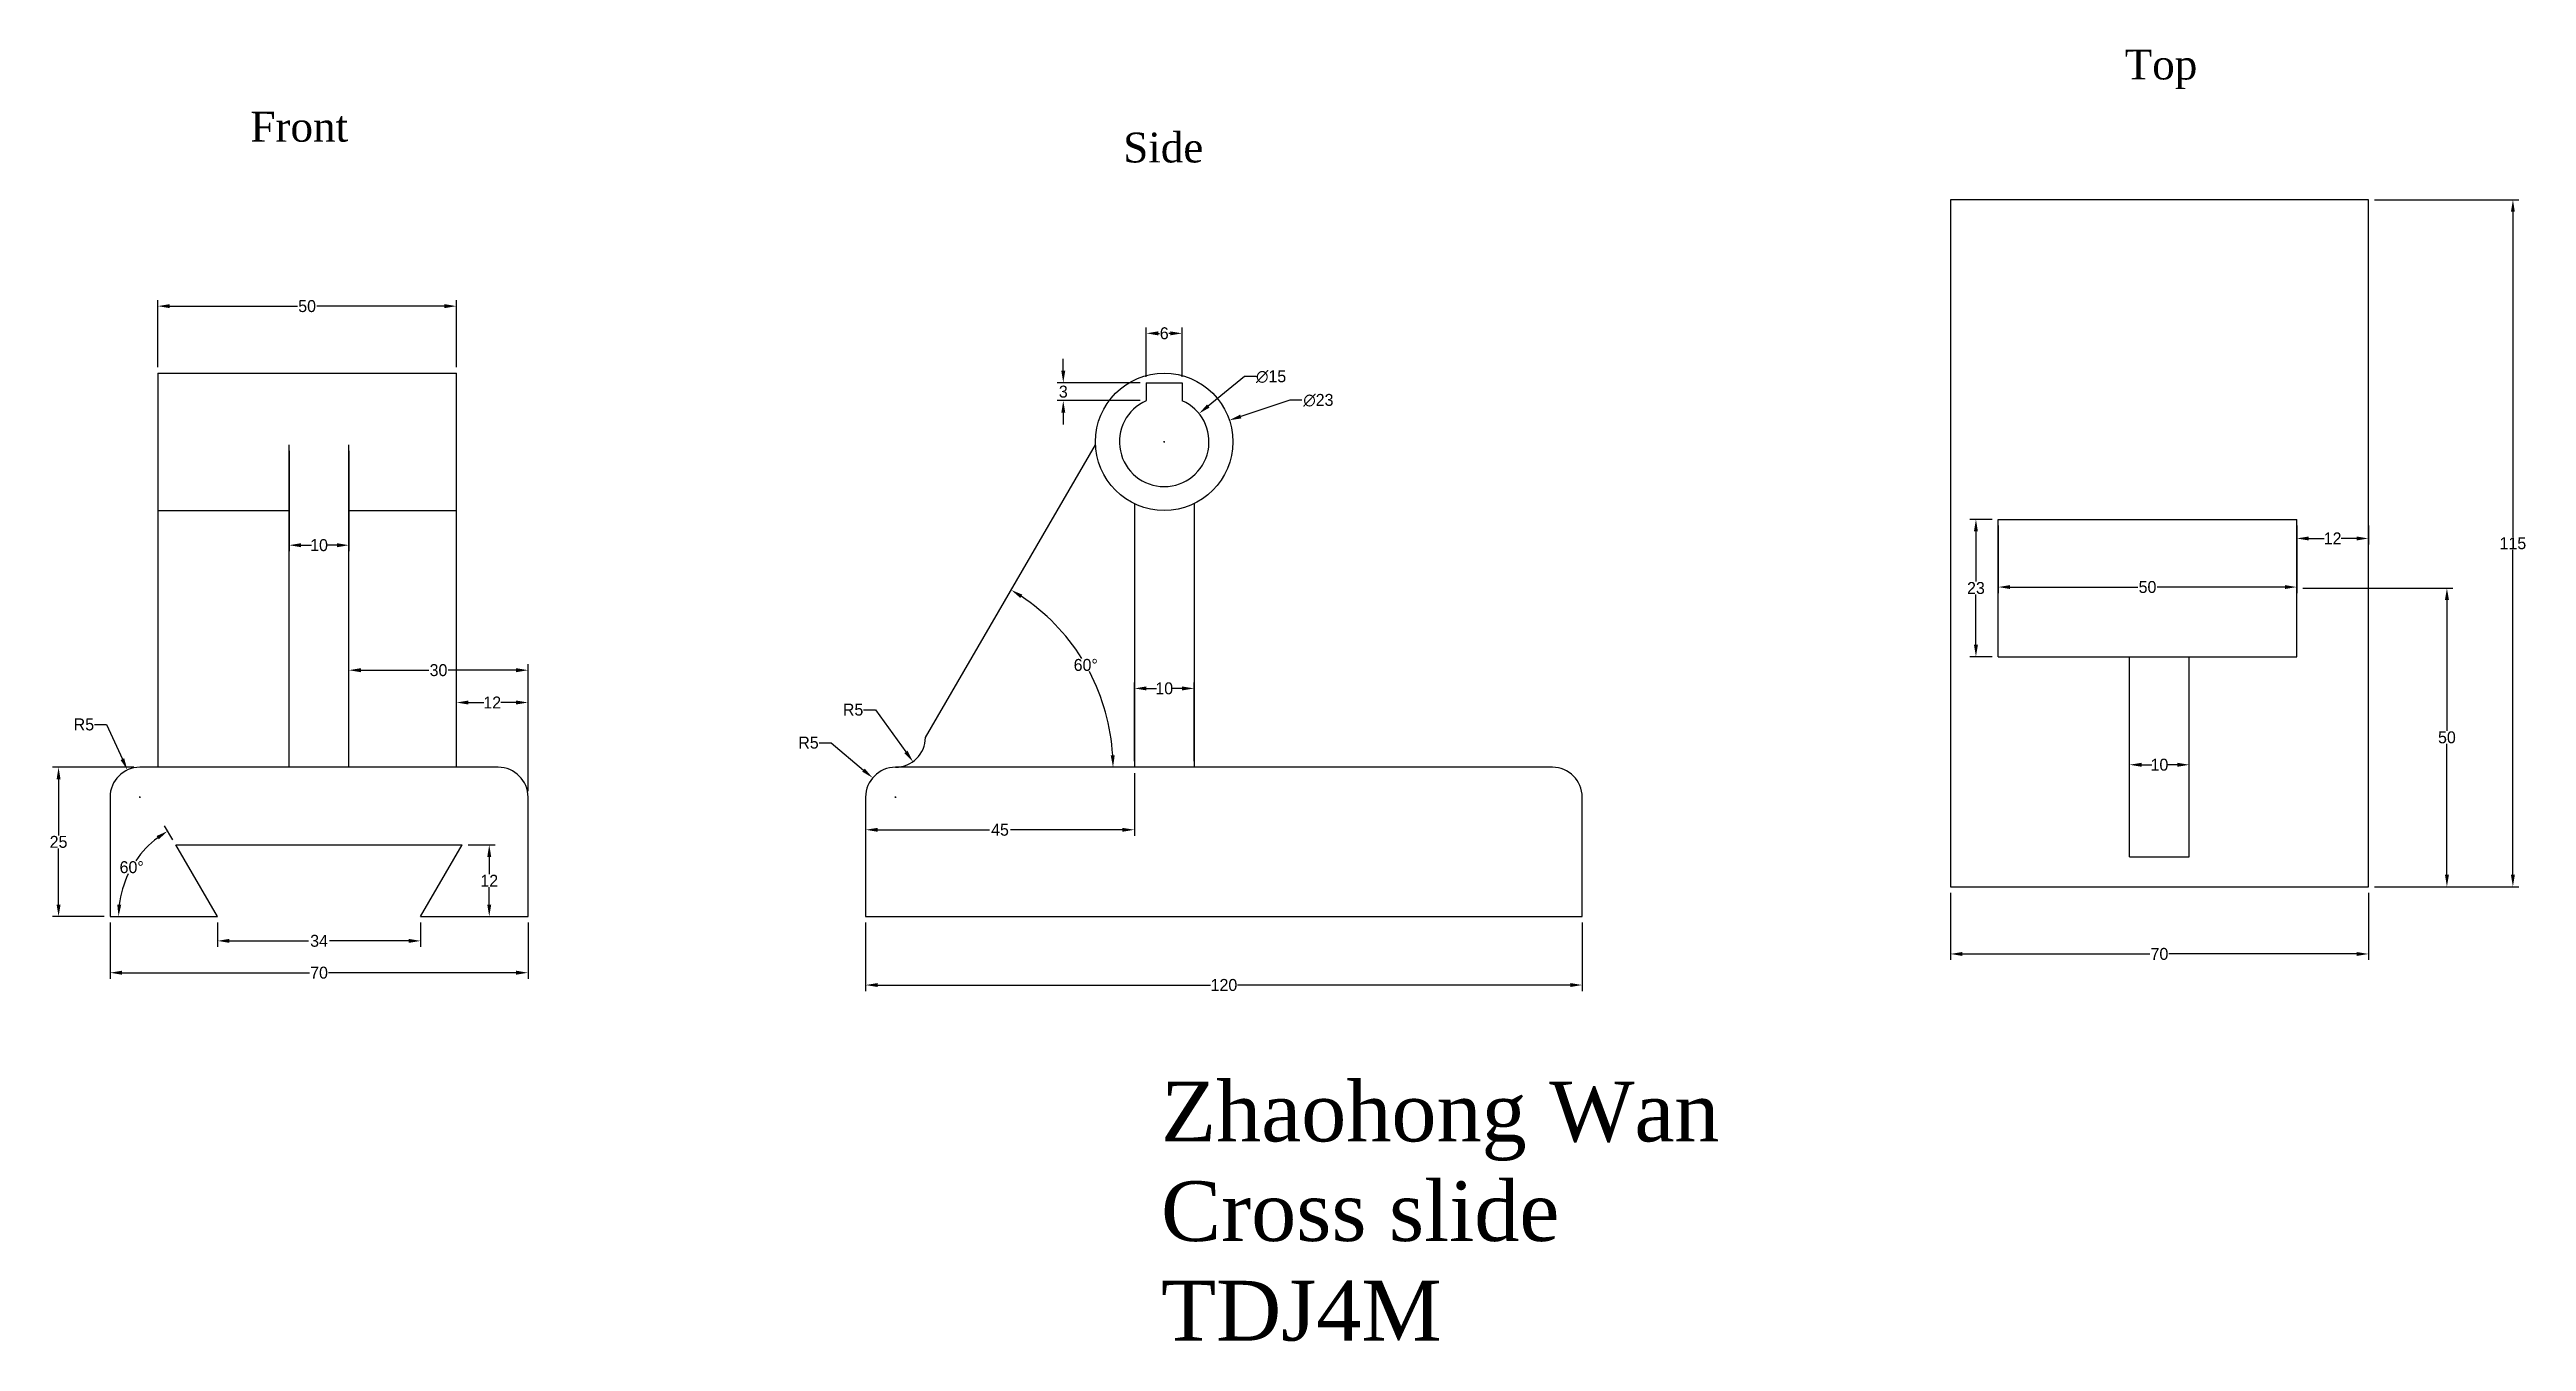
# Model space of a CAD drawing. Header units: inches. Extents: x 1 to 415, y -58 to 158.
import ezdxf

# ---------------------------------------------------------------- set-up
doc = ezdxf.new("R2010")
doc.units = ezdxf.units.IN
doc.header["$MEASUREMENT"] = 0
doc.dimstyles.get("Standard").update_dxf_attribs({"dimtxt": 2, "dimasz": 2, "dimexe": 1, "dimexo": 1, "dimgap": 0.1, "dimtad": 0, "dimtih": 1, "dimtoh": 1, "dimdec": 0, "dimzin": 0, "dimdsep": 46, "dimtxsty": 'Standard', "dimcen": 0.09, "dimadec": 0, "dimazin": 0, "dimtfac": 1, "dimtdec": 0, "dimtofl": 0, "dimtmove": 0, "dimatfit": 3, "dimfxl": 1, "dimtolj": 1, "dimtzin": 0, "dimarcsym": 0})

# ---------------------------------------------------------------- blocks, each defined once
blk = doc.blocks.new('*D4')
at = {"color": 0, "lineweight": -2}
for p, q in [((18.64, 105.18), (18.64, 116.38)), ((68.64, 105.18), (68.64, 116.38)), ((20.64, 115.38), (42.04, 115.38)), ((66.64, 115.38), (45.24, 115.38))]:
    blk.add_line(p, q, dxfattribs=at)
at = {"color": 0}
for points in [[(20.64, 115.72), (20.64, 115.05), (18.64, 115.38)], [(66.64, 115.72), (66.64, 115.05), (68.64, 115.38)]]:
    blk.add_solid(points, dxfattribs=at)
at = {"layer": 'Defpoints', "color": 0}
for p in [(68.64, 115.38), (18.64, 104.18), (68.64, 104.18)]:
    blk.add_point(p, dxfattribs=at)
at = {"color": 0, "insert": (43.64, 115.38), "char_height": 2, "attachment_point": 5}
blk.add_mtext('\\A1;50', dxfattribs=at)
blk = doc.blocks.new('*D5')
at = {"color": 0, "lineweight": -2}
for p, q in [((14.64, 38.18), (1.02, 38.18)), ((2.02, 36.18), (2.02, 26.78)), ((2.02, 15.18), (2.02, 24.58)), ((9.64, 13.18), (1.02, 13.18))]:
    blk.add_line(p, q, dxfattribs=at)
at = {"color": 0}
for points in [[(1.69, 36.18), (2.35, 36.18), (2.02, 38.18)], [(1.69, 15.18), (2.35, 15.18), (2.02, 13.18)]]:
    blk.add_solid(points, dxfattribs=at)
at = {"layer": 'Defpoints', "color": 0}
for p in [(15.64, 38.18), (2.02, 13.18), (10.64, 13.18)]:
    blk.add_point(p, dxfattribs=at)
at = {"color": 0, "insert": (2.02, 25.68), "char_height": 2, "attachment_point": 5}
blk.add_mtext('\\A1;25', dxfattribs=at)
blk = doc.blocks.new('*D6')
at = {"color": 0, "lineweight": -2}
blk.add_line((21.13, 26.05), (19.77, 28.37), dxfattribs=at)
for start, end in [(127.2009, 145.6557), (154.4372, 173.0857)]:
    blk.add_arc((28.64, 13.18), 16.58, start, end, dxfattribs=at)
at = {"color": 0}
for points in [[(18.43, 26.67), (18.8, 26.11), (20.28, 27.5)], [(12.51, 15.16), (11.85, 15.2), (12.06, 13.18)]]:
    blk.add_solid(points, dxfattribs=at)
at = {"layer": 'Defpoints', "color": 0}
for p in [(21.63, 25.18), (15.9, 23.8), (10.64, 13.18), (28.64, 13.18), (28.64, 13.18)]:
    blk.add_point(p, dxfattribs=at)
at = {"color": 0, "insert": (14.26, 21.44), "char_height": 2, "attachment_point": 5}
blk.add_mtext('\\A1;60°', dxfattribs=at)
blk = doc.blocks.new('*D7')
at = {"color": 0, "lineweight": -2}
for p, q in [((28.64, 12.18), (28.64, 8.11)), ((30.64, 9.11), (43.87, 9.11)), ((60.64, 9.11), (47.41, 9.11)), ((62.64, 12.18), (62.64, 8.11))]:
    blk.add_line(p, q, dxfattribs=at)
at = {"color": 0}
for points in [[(30.64, 9.45), (30.64, 8.78), (28.64, 9.11)], [(60.64, 9.45), (60.64, 8.78), (62.64, 9.11)]]:
    blk.add_solid(points, dxfattribs=at)
at = {"layer": 'Defpoints', "color": 0}
for p in [(28.64, 13.18), (62.64, 13.18), (62.64, 9.11)]:
    blk.add_point(p, dxfattribs=at)
at = {"color": 0, "insert": (45.64, 9.11), "char_height": 2, "attachment_point": 5}
blk.add_mtext('\\A1;34', dxfattribs=at)
blk = doc.blocks.new('*D8')
at = {"color": 0, "lineweight": -2}
for p, q in [((10.64, 12.18), (10.64, 2.78)), ((80.64, 12.18), (80.64, 2.78)), ((12.64, 3.78), (44.04, 3.78)), ((78.64, 3.78), (47.24, 3.78))]:
    blk.add_line(p, q, dxfattribs=at)
at = {"color": 0}
for points in [[(12.64, 4.12), (12.64, 3.45), (10.64, 3.78)], [(78.64, 4.12), (78.64, 3.45), (80.64, 3.78)]]:
    blk.add_solid(points, dxfattribs=at)
at = {"layer": 'Defpoints', "color": 0}
for p in [(10.64, 13.18), (80.64, 13.18), (80.64, 3.78)]:
    blk.add_point(p, dxfattribs=at)
at = {"color": 0, "insert": (45.64, 3.78), "char_height": 2, "attachment_point": 5}
blk.add_mtext('\\A1;70', dxfattribs=at)
blk = doc.blocks.new('*D9')
at = {"color": 0, "lineweight": -2}
for p, q in [((70.63, 25.18), (75.14, 25.18)), ((74.14, 23.18), (74.14, 20.28)), ((74.14, 15.18), (74.14, 18.08)), ((70.63, 13.18), (75.14, 13.18))]:
    blk.add_line(p, q, dxfattribs=at)
at = {"color": 0}
for points in [[(73.81, 23.18), (74.47, 23.18), (74.14, 25.18)], [(73.81, 15.18), (74.47, 15.18), (74.14, 13.18)]]:
    blk.add_solid(points, dxfattribs=at)
at = {"layer": 'Defpoints', "color": 0}
for p in [(69.63, 25.18), (69.63, 13.18), (74.14, 13.18)]:
    blk.add_point(p, dxfattribs=at)
at = {"color": 0, "insert": (74.14, 19.18), "char_height": 2, "attachment_point": 5}
blk.add_mtext('\\A1;12', dxfattribs=at)
blk = doc.blocks.new('*D10')
at = {"color": 0, "lineweight": -2}
for p, q in [((40.64, 91.18), (40.64, 74.36)), ((50.64, 91.18), (50.64, 74.36)), ((42.64, 75.36), (44.37, 75.36)), ((48.64, 75.36), (46.91, 75.36))]:
    blk.add_line(p, q, dxfattribs=at)
at = {"color": 0}
for points in [[(42.64, 75.69), (42.64, 75.02), (40.64, 75.36)], [(48.64, 75.69), (48.64, 75.02), (50.64, 75.36)]]:
    blk.add_solid(points, dxfattribs=at)
at = {"layer": 'Defpoints', "color": 0}
for p in [(40.64, 92.18), (50.64, 92.18), (50.64, 75.36)]:
    blk.add_point(p, dxfattribs=at)
at = {"color": 0, "insert": (45.64, 75.36), "char_height": 2, "attachment_point": 5}
blk.add_mtext('\\A1;10', dxfattribs=at)
blk = doc.blocks.new('*D11')
at = {"color": 0, "lineweight": -2}
for p, q in [((68.64, 39.18), (68.64, 50.02)), ((80.64, 34.18), (80.64, 50.02)), ((70.64, 49.02), (73.21, 49.02)), ((78.64, 49.02), (76.07, 49.02))]:
    blk.add_line(p, q, dxfattribs=at)
at = {"color": 0}
for points in [[(70.64, 49.35), (70.64, 48.69), (68.64, 49.02)], [(78.64, 49.35), (78.64, 48.69), (80.64, 49.02)]]:
    blk.add_solid(points, dxfattribs=at)
at = {"layer": 'Defpoints', "color": 0}
for p in [(80.64, 49.02), (68.64, 38.18), (80.64, 33.18)]:
    blk.add_point(p, dxfattribs=at)
at = {"color": 0, "insert": (74.64, 49.02), "char_height": 2, "attachment_point": 5}
blk.add_mtext('\\A1;12', dxfattribs=at)
blk = doc.blocks.new('*D12')
at = {"color": 0, "lineweight": -2}
for p, q in [((200.63, 103.58), (194.55, 98.66)), ((202.63, 103.58), (200.63, 103.58)), ((187.08, 92.68), (187.26, 92.68)), ((187.17, 92.59), (187.17, 92.77))]:
    blk.add_line(p, q, dxfattribs=at)
at = {"color": 0}
blk.add_solid([(194.34, 98.92), (194.76, 98.4), (193, 97.4)], dxfattribs=at)
at = {"layer": 'Defpoints', "color": 0}
for p in [(193, 97.4), (181.34, 87.96)]:
    blk.add_point(p, dxfattribs=at)
at = {"color": 0, "insert": (205.07, 103.58), "char_height": 2, "attachment_point": 5}
blk.add_mtext('\\A1;∅15', dxfattribs=at)
blk = doc.blocks.new('*D13')
at = {"color": 0, "lineweight": -2}
for p, q in [((208.23, 99.62), (199.99, 96.91)), ((210.23, 99.62), (208.23, 99.62)), ((187.08, 92.68), (187.26, 92.68)), ((187.17, 92.59), (187.17, 92.77))]:
    blk.add_line(p, q, dxfattribs=at)
at = {"color": 0}
blk.add_solid([(199.89, 97.22), (200.1, 96.59), (198.09, 96.28)], dxfattribs=at)
at = {"layer": 'Defpoints', "color": 0}
for p in [(198.09, 96.28), (176.25, 89.09)]:
    blk.add_point(p, dxfattribs=at)
at = {"color": 0, "insert": (212.99, 99.62), "char_height": 2, "attachment_point": 5}
blk.add_mtext('\\A1;∅23', dxfattribs=at)
blk = doc.blocks.new('*D14')
at = {"color": 0, "lineweight": -2}
for p, q in [((184.17, 103.56), (184.17, 111.83)), ((186.17, 110.83), (186.4, 110.83)), ((188.17, 110.83), (187.94, 110.83)), ((190.17, 103.56), (190.17, 111.83))]:
    blk.add_line(p, q, dxfattribs=at)
at = {"color": 0}
for points in [[(186.17, 111.16), (186.17, 110.49), (184.17, 110.83)], [(188.17, 111.16), (188.17, 110.49), (190.17, 110.83)]]:
    blk.add_solid(points, dxfattribs=at)
at = {"layer": 'Defpoints', "color": 0}
for p in [(190.17, 110.83), (184.17, 102.56), (190.17, 102.56)]:
    blk.add_point(p, dxfattribs=at)
at = {"color": 0, "insert": (187.17, 110.83), "char_height": 2, "attachment_point": 5}
blk.add_mtext('\\A1;6', dxfattribs=at)
blk = doc.blocks.new('*D15')
at = {"color": 0, "lineweight": -2}
for p, q in [((170.27, 104.56), (170.27, 106.56)), ((183.17, 102.56), (169.27, 102.56)), ((183.17, 99.56), (169.27, 99.56)), ((170.27, 97.56), (170.27, 95.56))]:
    blk.add_line(p, q, dxfattribs=at)
at = {"color": 0}
for points in [[(169.94, 104.56), (170.6, 104.56), (170.27, 102.56)], [(169.94, 97.56), (170.6, 97.56), (170.27, 99.56)]]:
    blk.add_solid(points, dxfattribs=at)
at = {"layer": 'Defpoints', "color": 0}
for p in [(170.27, 99.56), (184.17, 102.56), (184.17, 99.56)]:
    blk.add_point(p, dxfattribs=at)
at = {"color": 0, "insert": (170.27, 101.06), "char_height": 2, "attachment_point": 5}
blk.add_mtext('\\A1;3', dxfattribs=at)
blk = doc.blocks.new('*D16')
at = {"color": 0, "lineweight": -2}
for start, end in [(32.0393, 56.4608), (3.337, 27.8036)]:
    blk.add_arc((144.26, 38.18), 34.34, start, end, dxfattribs=at)
at = {"color": 0}
for points in [[(163.06, 66.53), (163.41, 67.09), (161.54, 67.86)], [(178.88, 40.19), (178.21, 40.17), (178.6, 38.18)]]:
    blk.add_solid(points, dxfattribs=at)
at = {"layer": 'Defpoints', "color": 0}
for p in [(175.68, 92.17), (176.55, 49.89), (147.17, 43.18), (142.17, 38.18), (252.17, 38.18)]:
    blk.add_point(p, dxfattribs=at)
at = {"color": 0, "insert": (174.03, 55.3), "char_height": 2, "attachment_point": 5}
blk.add_mtext('\\A1;60°', dxfattribs=at)
blk = doc.blocks.new('*D17')
at = {"color": 0, "lineweight": -2}
for p, q in [((50.64, 39.18), (50.64, 55.43)), ((52.64, 54.43), (64.04, 54.43)), ((78.64, 54.43), (67.24, 54.43)), ((80.64, 34.18), (80.64, 55.43))]:
    blk.add_line(p, q, dxfattribs=at)
at = {"color": 0}
for points in [[(52.64, 54.77), (52.64, 54.1), (50.64, 54.43)], [(78.64, 54.77), (78.64, 54.1), (80.64, 54.43)]]:
    blk.add_solid(points, dxfattribs=at)
at = {"layer": 'Defpoints', "color": 0}
for p in [(80.64, 54.43), (50.64, 38.18), (80.64, 33.18)]:
    blk.add_point(p, dxfattribs=at)
at = {"color": 0, "insert": (65.64, 54.43), "char_height": 2, "attachment_point": 5}
blk.add_mtext('\\A1;30', dxfattribs=at)
blk = doc.blocks.new('*D18')
at = {"color": 0, "lineweight": -2}
for p, q in [((129.37, 42.29), (131.37, 42.29)), ((131.37, 42.29), (136.82, 37.69)), ((142.08, 33.18), (142.26, 33.18)), ((142.17, 33.09), (142.17, 33.27))]:
    blk.add_line(p, q, dxfattribs=at)
at = {"color": 0}
blk.add_solid([(137.03, 37.95), (136.6, 37.44), (138.35, 36.41)], dxfattribs=at)
at = {"layer": 'Defpoints', "color": 0}
for p in [(138.35, 36.41), (142.17, 33.18)]:
    blk.add_point(p, dxfattribs=at)
at = {"color": 0, "insert": (127.6, 42.29), "char_height": 2, "attachment_point": 5}
blk.add_mtext('\\A1;R5', dxfattribs=at)
blk = doc.blocks.new('*D19')
at = {"color": 0, "lineweight": -2}
for p, q in [((136.83, 47.82), (138.83, 47.82)), ((138.83, 47.82), (143.92, 40.75))]:
    blk.add_line(p, q, dxfattribs=at)
at = {"color": 0}
blk.add_solid([(144.19, 40.94), (143.65, 40.55), (145.09, 39.12)], dxfattribs=at)
at = {"layer": 'Defpoints', "color": 0}
for p in [(142.17, 43.18), (145.09, 39.12)]:
    blk.add_point(p, dxfattribs=at)
at = {"color": 0, "insert": (135.07, 47.82), "char_height": 2, "attachment_point": 5}
blk.add_mtext('\\A1;R5', dxfattribs=at)
blk = doc.blocks.new('*D20')
at = {"color": 0, "lineweight": -2}
for p, q in [((8.02, 45.34), (10.02, 45.34)), ((10.02, 45.34), (12.71, 39.54)), ((15.55, 33.18), (15.73, 33.18)), ((15.64, 33.09), (15.64, 33.27))]:
    blk.add_line(p, q, dxfattribs=at)
at = {"color": 0}
blk.add_solid([(13.01, 39.68), (12.4, 39.4), (13.54, 37.72)], dxfattribs=at)
at = {"layer": 'Defpoints', "color": 0}
for p in [(13.54, 37.72), (15.64, 33.18)]:
    blk.add_point(p, dxfattribs=at)
at = {"color": 0, "insert": (6.26, 45.34), "char_height": 2, "attachment_point": 5}
blk.add_mtext('\\A1;R5', dxfattribs=at)
blk = doc.blocks.new('*D21')
at = {"color": 0, "lineweight": -2}
for p, q in [((137.17, 12.18), (137.17, 0.72)), ((257.17, 12.18), (257.17, 0.72)), ((139.17, 1.72), (194.9, 1.72)), ((255.17, 1.72), (199.44, 1.72))]:
    blk.add_line(p, q, dxfattribs=at)
at = {"color": 0}
for points in [[(139.17, 2.05), (139.17, 1.39), (137.17, 1.72)], [(255.17, 2.05), (255.17, 1.39), (257.17, 1.72)]]:
    blk.add_solid(points, dxfattribs=at)
at = {"layer": 'Defpoints', "color": 0}
for p in [(137.17, 13.18), (257.17, 13.18), (257.17, 1.72)]:
    blk.add_point(p, dxfattribs=at)
at = {"color": 0, "insert": (197.17, 1.72), "char_height": 2, "attachment_point": 5}
blk.add_mtext('\\A1;120', dxfattribs=at)
blk = doc.blocks.new('*D22')
at = {"color": 0, "lineweight": -2}
for p, q in [((182.17, 39.18), (182.17, 52.38)), ((184.17, 51.38), (185.9, 51.38)), ((190.17, 51.38), (188.44, 51.38)), ((192.17, 39.18), (192.17, 52.38))]:
    blk.add_line(p, q, dxfattribs=at)
at = {"color": 0}
for points in [[(184.17, 51.71), (184.17, 51.05), (182.17, 51.38)], [(190.17, 51.71), (190.17, 51.05), (192.17, 51.38)]]:
    blk.add_solid(points, dxfattribs=at)
at = {"layer": 'Defpoints', "color": 0}
for p in [(192.17, 51.38), (182.17, 38.18), (192.17, 38.18)]:
    blk.add_point(p, dxfattribs=at)
at = {"color": 0, "insert": (187.17, 51.38), "char_height": 2, "attachment_point": 5}
blk.add_mtext('\\A1;10', dxfattribs=at)
blk = doc.blocks.new('*D23')
at = {"color": 0, "lineweight": -2}
for p, q in [((182.17, 37.18), (182.17, 26.71)), ((137.17, 32.18), (137.17, 26.71)), ((139.17, 27.71), (157.9, 27.71)), ((180.17, 27.71), (161.44, 27.71))]:
    blk.add_line(p, q, dxfattribs=at)
at = {"color": 0}
for points in [[(139.17, 28.04), (139.17, 27.38), (137.17, 27.71)], [(180.17, 28.04), (180.17, 27.38), (182.17, 27.71)]]:
    blk.add_solid(points, dxfattribs=at)
at = {"layer": 'Defpoints', "color": 0}
for p in [(182.17, 38.18), (137.17, 33.18), (137.17, 27.71)]:
    blk.add_point(p, dxfattribs=at)
at = {"color": 0, "insert": (159.67, 27.71), "char_height": 2, "attachment_point": 5}
blk.add_mtext('\\A1;45', dxfattribs=at)
blk = doc.blocks.new('*D24')
at = {"color": 0, "lineweight": -2}
for p, q in [((377.83, 68.18), (402.97, 68.18)), ((401.97, 66.18), (401.97, 44.28)), ((401.97, 20.18), (401.97, 42.08)), ((389.83, 18.18), (402.97, 18.18))]:
    blk.add_line(p, q, dxfattribs=at)
at = {"color": 0}
for points in [[(401.64, 66.18), (402.31, 66.18), (401.97, 68.18)], [(401.64, 20.18), (402.31, 20.18), (401.97, 18.18)]]:
    blk.add_solid(points, dxfattribs=at)
at = {"layer": 'Defpoints', "color": 0}
for p in [(376.83, 68.18), (401.97, 68.18), (388.83, 18.18)]:
    blk.add_point(p, dxfattribs=at)
at = {"color": 0, "insert": (401.97, 43.18), "char_height": 2, "attachment_point": 5}
blk.add_mtext('\\A1;50', dxfattribs=at)
blk = doc.blocks.new('*D26')
at = {"color": 0, "lineweight": -2}
for p, q in [((326.83, 78.68), (326.83, 67.35)), ((376.83, 78.68), (376.83, 67.35)), ((328.83, 68.35), (350.23, 68.35)), ((374.83, 68.35), (353.43, 68.35))]:
    blk.add_line(p, q, dxfattribs=at)
at = {"color": 0}
for points in [[(328.83, 68.68), (328.83, 68.02), (326.83, 68.35)], [(374.83, 68.68), (374.83, 68.02), (376.83, 68.35)]]:
    blk.add_solid(points, dxfattribs=at)
at = {"layer": 'Defpoints', "color": 0}
for p in [(326.83, 79.68), (376.83, 79.68), (326.83, 68.35)]:
    blk.add_point(p, dxfattribs=at)
at = {"color": 0, "insert": (351.83, 68.35), "char_height": 2, "attachment_point": 5}
blk.add_mtext('\\A1;50', dxfattribs=at)
blk = doc.blocks.new('*D27')
at = {"color": 0, "lineweight": -2}
for p, q in [((325.83, 79.68), (322.1, 79.68)), ((323.1, 77.68), (323.1, 69.28)), ((323.1, 58.68), (323.1, 67.08)), ((325.83, 56.68), (322.1, 56.68))]:
    blk.add_line(p, q, dxfattribs=at)
at = {"color": 0}
for points in [[(322.77, 77.68), (323.43, 77.68), (323.1, 79.68)], [(322.77, 58.68), (323.43, 58.68), (323.1, 56.68)]]:
    blk.add_solid(points, dxfattribs=at)
at = {"layer": 'Defpoints', "color": 0}
for p in [(326.83, 79.68), (323.1, 56.68), (326.83, 56.68)]:
    blk.add_point(p, dxfattribs=at)
at = {"color": 0, "insert": (323.1, 68.18), "char_height": 2, "attachment_point": 5}
blk.add_mtext('\\A1;23', dxfattribs=at)
blk = doc.blocks.new('*D28')
at = {"color": 0, "lineweight": -2}
for p, q in [((348.83, 24.18), (348.83, 39.6)), ((350.83, 38.6), (352.56, 38.6)), ((356.83, 38.6), (355.09, 38.6)), ((358.83, 24.18), (358.83, 39.6))]:
    blk.add_line(p, q, dxfattribs=at)
at = {"color": 0}
for points in [[(350.83, 38.93), (350.83, 38.26), (348.83, 38.6)], [(356.83, 38.93), (356.83, 38.26), (358.83, 38.6)]]:
    blk.add_solid(points, dxfattribs=at)
at = {"layer": 'Defpoints', "color": 0}
for p in [(358.83, 38.6), (348.83, 23.18), (358.83, 23.18)]:
    blk.add_point(p, dxfattribs=at)
at = {"color": 0, "insert": (353.83, 38.6), "char_height": 2, "attachment_point": 5}
blk.add_mtext('\\A1;10', dxfattribs=at)
blk = doc.blocks.new('*D29')
at = {"color": 0, "lineweight": -2}
for p, q in [((376.83, 78.68), (376.83, 75.49)), ((378.83, 76.49), (381.39, 76.49)), ((386.83, 76.49), (384.26, 76.49)), ((388.83, 78.68), (388.83, 75.49))]:
    blk.add_line(p, q, dxfattribs=at)
at = {"color": 0}
for points in [[(378.83, 76.82), (378.83, 76.15), (376.83, 76.49)], [(386.83, 76.82), (386.83, 76.15), (388.83, 76.49)]]:
    blk.add_solid(points, dxfattribs=at)
at = {"layer": 'Defpoints', "color": 0}
for p in [(376.83, 79.68), (388.83, 79.68), (388.83, 76.49)]:
    blk.add_point(p, dxfattribs=at)
at = {"color": 0, "insert": (382.83, 76.49), "char_height": 2, "attachment_point": 5}
blk.add_mtext('\\A1;12', dxfattribs=at)
blk = doc.blocks.new('*D30')
at = {"color": 0, "lineweight": -2}
for p, q in [((318.83, 17.18), (318.83, 5.92)), ((388.83, 17.18), (388.83, 5.92)), ((320.83, 6.92), (352.23, 6.92)), ((386.83, 6.92), (355.43, 6.92))]:
    blk.add_line(p, q, dxfattribs=at)
at = {"color": 0}
for points in [[(320.83, 7.25), (320.83, 6.59), (318.83, 6.92)], [(386.83, 7.25), (386.83, 6.59), (388.83, 6.92)]]:
    blk.add_solid(points, dxfattribs=at)
at = {"layer": 'Defpoints', "color": 0}
for p in [(318.83, 18.18), (388.83, 18.18), (388.83, 6.92)]:
    blk.add_point(p, dxfattribs=at)
at = {"color": 0, "insert": (353.83, 6.92), "char_height": 2, "attachment_point": 5}
blk.add_mtext('\\A1;70', dxfattribs=at)
blk = doc.blocks.new('*D31')
at = {"color": 0, "lineweight": -2}
for p, q in [((389.83, 133.18), (414.02, 133.18)), ((413.02, 131.18), (413.02, 76.78)), ((413.02, 20.18), (413.02, 74.58)), ((389.83, 18.18), (414.02, 18.18))]:
    blk.add_line(p, q, dxfattribs=at)
at = {"color": 0}
for points in [[(412.69, 131.18), (413.35, 131.18), (413.02, 133.18)], [(412.69, 20.18), (413.35, 20.18), (413.02, 18.18)]]:
    blk.add_solid(points, dxfattribs=at)
at = {"layer": 'Defpoints', "color": 0}
for p in [(388.83, 133.18), (388.83, 18.18), (413.02, 18.18)]:
    blk.add_point(p, dxfattribs=at)
at = {"color": 0, "insert": (413.02, 75.68), "char_height": 2, "attachment_point": 5}
blk.add_mtext('\\A1;115', dxfattribs=at)

msp = doc.modelspace()

# ---------------------------------------------------------------- linework, layer by layer
for p, q in [((388.83, 133.18), (318.83, 133.18)), ((318.83, 133.18), (318.83, 18.18)), ((388.83, 18.18), (388.83, 133.18)), ((18.64, 104.18), (18.64, 38.18)), ((18.64, 104.18), (68.64, 104.18)), ((68.64, 38.18), (68.64, 104.18)), ((184.17, 102.56), (184.17, 99.56)), ((184.17, 102.56), (190.17, 102.56)), ((190.17, 102.56), (190.17, 99.56)), ((40.64, 38.18), (40.64, 92.18)), ((50.64, 38.18), (50.64, 92.18)), ((147.17, 43.18), (175.68, 92.17)), ((18.64, 81.18), (40.64, 81.18)), ((50.64, 81.18), (68.64, 81.18)), ((182.17, 82.33), (182.17, 38.18)), ((192.17, 82.33), (192.17, 38.18)), ((326.83, 79.68), (376.83, 79.68)), ((326.83, 56.68), (326.83, 79.68)), ((376.83, 56.68), (376.83, 79.68)), ((326.83, 56.68), (376.83, 56.68)), ((348.83, 23.18), (348.83, 56.68)), ((358.83, 23.18), (358.83, 56.68)), ((75.64, 38.18), (15.64, 38.18)), ((252.17, 38.18), (142.17, 38.18)), ((10.64, 33.18), (10.64, 13.18)), ((80.64, 13.18), (80.64, 33.18)), ((137.17, 33.18), (137.17, 13.18)), ((257.17, 13.18), (257.17, 33.18)), ((21.63, 25.18), (69.63, 25.18)), ((28.64, 13.18), (21.63, 25.18)), ((62.64, 13.18), (69.63, 25.18)), ((348.83, 23.18), (358.83, 23.18)), ((318.83, 18.18), (388.83, 18.18)), ((10.64, 13.18), (28.64, 13.18)), ((62.64, 13.18), (80.64, 13.18)), ((137.17, 13.18), (257.17, 13.18))]:
    msp.add_line(p, q)
msp.add_circle((187.17, 92.68), 11.5)
for centre, radius, start, end in [((187.17, 92.68), 7.5, 113.5782, 66.4218), ((142.17, 43.18), 5, 270, 0), ((15.64, 33.18), 5, 90, 180), ((75.64, 33.18), 5, 0, 90), ((142.17, 33.18), 5, 90, 180), ((252.17, 33.18), 5, 0, 90)]:
    msp.add_arc(centre, radius, start, end)

# ---------------------------------------------------------------- texts
at = {"attachment_point": 1}
for s, insert, char_height, width in [('{\\fTimes New Roman|b0|i0|c0|p18;Top}', (348.01, 158.34), 5, 71.1233), ('{\\fTimes New Roman|b0|i0|c0|p18;Front}', (34.14, 147.92), 5, 91.3489), ('{\\fTimes New Roman|b0|i0|c0|p18;Side}', (180.3, 144.44), 5, 71.7742), ('{\\fTimes New Roman|b0|i0|c0|p18;Zhaohong Wan\\PCross slide\\PTDJ4M}', (186.63, -14.46), 10, 210.5594)]:
    msp.add_mtext(s, dxfattribs=dict(at, insert=insert, char_height=char_height, width=width))

# ---------------------------------------------------------------- dimensions: what is measured, and where the dimension line sits
for base, p1, p2, picture, middle in [((413.02, 18.18), (388.83, 133.18), (388.83, 18.18), '*D31', (413.02, 75.68)), ((170.27, 99.56), (184.17, 102.56), (184.17, 99.56), '*D15', (170.27, 101.06)), ((323.1, 56.68), (326.83, 79.68), (326.83, 56.68), '*D27', (323.1, 68.18)), ((401.97, 68.18), (388.83, 18.18), (376.83, 68.18), '*D24', (401.97, 43.18)), ((2.02, 13.18), (15.64, 38.18), (10.64, 13.18), '*D5', (2.02, 25.68)), ((74.14, 13.18), (69.63, 25.18), (69.63, 13.18), '*D9', (74.14, 19.18))]:
    dim = msp.add_linear_dim(base=base, p1=p1, p2=p2, angle=90, dimstyle='Standard')
    dim.commit()
    dim.dimension.update_dxf_attribs({"geometry": picture, "text_midpoint": middle})
for base, p1, p2, picture, middle in [((68.64, 115.38), (18.64, 104.18), (68.64, 104.18), '*D4', (43.64, 115.38)), ((190.17, 110.83), (184.17, 102.56), (190.17, 102.56), '*D14', (187.17, 110.83)), ((50.64, 75.36), (40.64, 92.18), (50.64, 92.18), '*D10', (45.64, 75.36)), ((326.83, 68.35), (376.83, 79.68), (326.83, 79.68), '*D26', (351.83, 68.35)), ((388.83, 76.49), (376.83, 79.68), (388.83, 79.68), '*D29', (382.83, 76.49)), ((80.64, 54.43), (50.64, 38.18), (80.64, 33.18), '*D17', (65.64, 54.43)), ((80.64, 49.02), (68.64, 38.18), (80.64, 33.18), '*D11', (74.64, 49.02)), ((192.17, 51.38), (182.17, 38.18), (192.17, 38.18), '*D22', (187.17, 51.38)), ((137.17, 27.71), (182.17, 38.18), (137.17, 33.18), '*D23', (159.67, 27.71)), ((358.83, 38.6), (348.83, 23.18), (358.83, 23.18), '*D28', (353.83, 38.6)), ((388.83, 6.92), (318.83, 18.18), (388.83, 18.18), '*D30', (353.83, 6.92)), ((80.64, 3.78), (10.64, 13.18), (80.64, 13.18), '*D8', (45.64, 3.78)), ((62.64, 9.11), (28.64, 13.18), (62.64, 13.18), '*D7', (45.64, 9.11)), ((257.17, 1.72), (137.17, 13.18), (257.17, 13.18), '*D21', (197.17, 1.72))]:
    dim = msp.add_linear_dim(base=base, p1=p1, p2=p2, dimstyle='Standard')
    dim.commit()
    dim.dimension.update_dxf_attribs({"geometry": picture, "text_midpoint": middle})
for p1, p2, picture, middle in [((181.34, 87.96), (193, 97.4), '*D12', (205.07, 103.58)), ((176.25, 89.09), (198.09, 96.28), '*D13', (212.99, 99.62))]:
    dim = msp.add_diameter_dim_2p(p1=p1, p2=p2, dimstyle='Standard')
    dim.commit()
    dim.dimension.update_dxf_attribs({"geometry": picture, "text_midpoint": middle, "dimtype": 163})
for base, line1, line2, picture, middle in [((176.55, 49.89), ((252.17, 38.18), (142.17, 38.18)), ((147.17, 43.18), (175.68, 92.17)), '*D16', (174.03, 55.3)), ((15.9, 23.8), ((10.64, 13.18), (28.64, 13.18)), ((28.64, 13.18), (21.63, 25.18)), '*D6', (14.26, 21.44))]:
    dim = msp.add_angular_dim_2l(base=base, line1=line1, line2=line2, dimstyle='Standard')
    dim.commit()
    dim.dimension.update_dxf_attribs({"geometry": picture, "text_midpoint": middle})
for center, mpoint, picture, middle in [((15.64, 33.18), (13.54, 37.72), '*D20', (6.26, 45.34)), ((142.17, 33.18), (138.35, 36.41), '*D18', (127.6, 42.29))]:
    dim = msp.add_radius_dim(center=center, mpoint=mpoint, dimstyle='Standard')
    dim.commit()
    dim.dimension.update_dxf_attribs({"geometry": picture, "text_midpoint": middle, "dimtype": 164})
dim = msp.add_radius_dim(center=(142.17, 43.18), mpoint=(145.09, 39.12), dimstyle='Standard', override={"dimtmove": 1})
dim.commit()
dim.dimension.update_dxf_attribs({"geometry": '*D19', "text_midpoint": (138.83, 47.82), "dimtype": 164})

doc.saveas('drawing.dxf')
